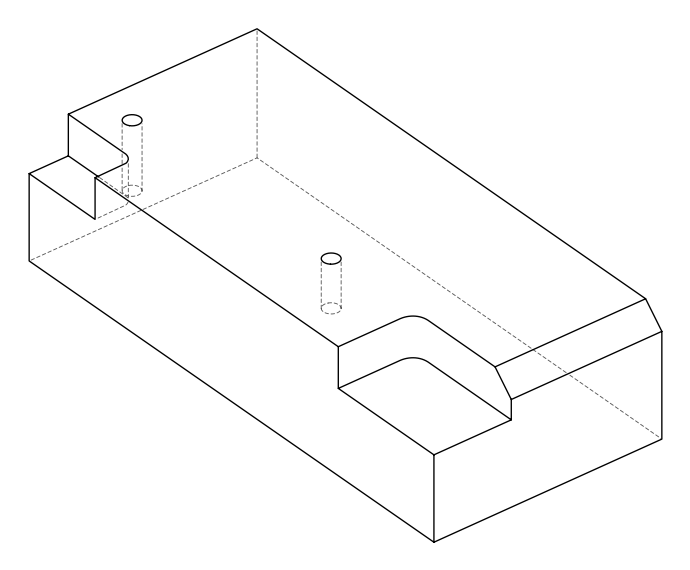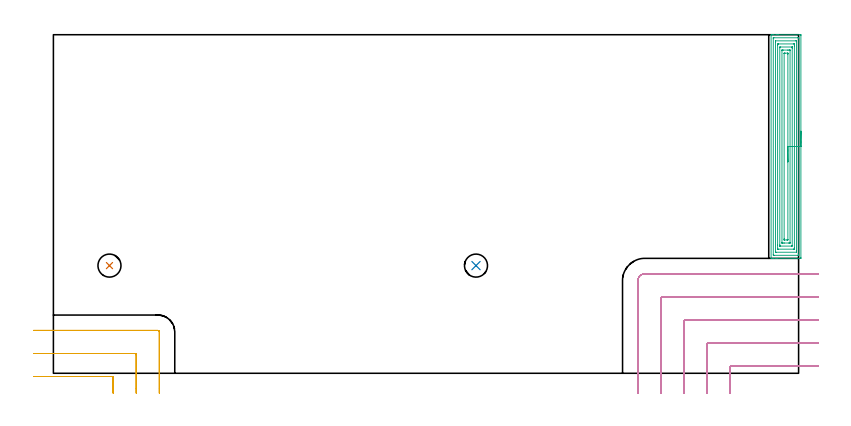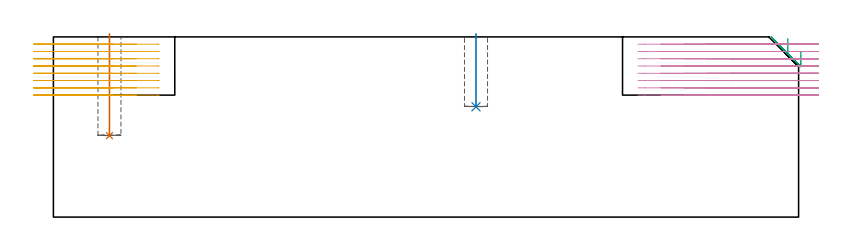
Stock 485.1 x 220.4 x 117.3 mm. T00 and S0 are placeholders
(PLAN: 5 operations, 2 tool changes, 25.9 min)
(1 INDEXABLE_INSERT_DRILL_BLIND_HOLE_FROM_SOLID | STEP1POCKET | NXT0302_001 | 0.27 min | 11295 mm3)
(2 INDEXABLE_INSERT_DRILL_BLIND_HOLE_FROM_SOLID_1 | STEP1POCKET_1 | NXT0302_001 | 0.19 min | 7983 mm3)
(3 AREA_MILL | FG_CHAMFER_SURFACE | UGT0205_001 | 8.52 min | 28872 mm3)
(4 MILL_CORNER_NOTCH_RECTANGULAR | CORNER_NOTCH_RECTANGULAR | UGT0201_094 | Follow Part, ap 5, ae 75% | 11.9 min | 321719 mm3)
(5 MILL_CORNER_NOTCH_RECTANGULAR_1 | CORNER_NOTCH_RECTANGULAR_1 | UGT0201_094 | Follow Part, ap 5, ae 75% | 5.04 min | 112510 mm3)
(TOOL NXT0302_001 | Index. Insert Drill 15mm [880-D1500L20-05] | D15 PA176 FL75 Z2)
(TOOL UGT0205_001 | Chamfer Mill 20 x 3 x 45 deg. | D20 FL50 Z2)
(TOOL UGT0201_094 | End mill 20 mm | D20 FL38 Z4)
(OP 1 INDEXABLE_INSERT_DRILL_BLIND_HOLE_FROM_SOLID)
G17 G21 G94 G90
T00 M6
G54
G17 G0 G90 X36.5 Y70.1 S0 M3
G43 Z127.3 H1
G94 G81 G98 Z53. F250. R119.3
G80
M5
M2
(OP 2 INDEXABLE_INSERT_DRILL_BLIND_HOLE_FROM_SOLID_1)
G17 G21 G94 G90
T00 M6
G54
G17 G0 G90 X275.1 Y70.1 S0 M3
G43 Z127.3 H1
G94 G81 G98 Z71.8 F250. R119.3
G80
M5
M2
(OP 3 AREA_MILL)
G17 G21 G94 G90
T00 M6
G54
G17 G0 G90 X486.6 Y157.6 S1061 M3
G43 Z127.3 H0
Z107.9
G94 G1 Y157.562 Z107.028 F250.
Y157.448 Z106.164
Y157.259 Z105.312
Y156.997 Z104.48
Y156.663 Z103.674
Y156.26 Z102.9
Y155.791 Z102.164
Y155.26 Z101.472
Y154.671 Z100.829
Y154.028 Z100.24
Y153.336 Z99.708
Y152.6 Z99.24
Y151.826 Z98.837
Y151.02 Z98.503
Y150.188 Z98.241
Y149.336 Z98.052
Y148.472 Z97.938
Y147.6 Z97.9
Y75.392
X486.595 Y74.948 Z97.903
X486.591 Y74.81 Z97.906
X486.449 Y74.8 Z98.048
X471.172 Z113.322
X470.579 Z113.918
X470.291 Z114.206
X468.529 Z115.966
X467.952 Z116.547
X467.648 Z116.851
X467.492 Y74.801 Z117.007
X467.206 Y74.81 Z117.293
X467.2 Y74.946 Z117.3
Y220.254
X467.206 Y220.39 Z117.293
X467.493 Y220.4 Z117.006
X467.952 Z116.547
X468.529 Z115.966
X470.579 Z113.918
X471.172 Z113.322
X471.757 Z112.738
X486.152 Z98.345
X486.452 Y220.397 Z98.045
X486.592 Y220.39 Z97.905
X486.599 Y220.248 Z97.899
X486.6 Y219.808 Z97.9
Y147.6
X485.186 Z99.314
Y77.174
X485.184 Y76.973 Z99.316
X485.182 Y76.873 Z99.318
X485.179 Y76.825 Z99.321
X485.175 Y76.81 Z99.325
X485.13 Y76.808 Z99.37
X484.759 Y76.801 Z99.741
X469.41 Z115.09
X468.896 Y76.803 Z115.604
X468.707 Y76.81 Z115.793
X468.621 Y76.819 Z115.879
X468.616 Y77.087 Z115.884
X468.615 Y77.174 Z115.885
X468.614 Y218.025 Z115.886
X468.616 Y218.227 Z115.884
X468.618 Y218.327 Z115.882
X468.621 Y218.375 Z115.879
X468.625 Y218.39 Z115.875
X468.67 Y218.392 Z115.83
X469.041 Y218.399 Z115.459
X484.39 Z100.11
X484.904 Y218.397 Z99.596
X485.093 Y218.39 Z99.407
X485.179 Y218.381 Z99.321
X485.184 Y218.113 Z99.316
X485.185 Y218.025 Z99.315
X485.186 Y147.6 Z99.314
X483.772 Z100.728
X483.771 Y79.583 Z100.729
X483.769 Y78.957 Z100.731
X483.767 Y78.826 Z100.733
X483.765 Y78.815 Z100.735
X483.756 Y78.81 Z100.744
X483.716 Y78.804 Z100.784
X483.664 Y78.801 Z100.836
X470.446 Y78.8 Z114.054
X470.291 Y78.802 Z114.209
X470.136 Y78.806 Z114.364
X470.038 Y78.81 Z114.462
X470.035 Y78.87 Z114.465
X470.032 Y78.957 Z114.468
X470.029 Y79.222 Z114.471
Y215.617
X470.031 Y216.242 Z114.469
X470.033 Y216.374 Z114.467
X470.035 Y216.385 Z114.465
X470.044 Y216.39 Z114.456
X470.084 Y216.396 Z114.416
X470.136 Y216.399 Z114.364
X483.354 Y216.4 Z101.146
X483.509 Y216.398 Z100.991
X483.664 Y216.394 Z100.836
X483.762 Y216.39 Z100.738
X483.765 Y216.33 Z100.735
X483.768 Y216.242 Z100.732
X483.771 Y215.978 Z100.729
X483.772 Y147.6 Z100.728
X482.357 Z102.143
Y81.632
X482.354 Y81.017 Z102.146
X482.35 Y80.817 Z102.15
X482.157 Y80.81 Z102.343
X481.746 Y80.801 Z102.754
X481.687 Y80.8 Z102.813
X471.994 Z112.506
X471.632 Y80.805 Z112.868
X471.456 Y80.81 Z113.044
X471.45 Y80.909 Z113.05
X471.444 Y81.357 Z113.056
X471.443 Y83.415 Z113.057
Y213.568
X471.446 Y214.183 Z113.054
X471.45 Y214.382 Z113.05
X471.643 Y214.39 Z112.857
X472.054 Y214.399 Z112.446
X472.113 Y214.4 Z112.387
X481.806 Z102.694
X482.168 Y214.395 Z102.332
X482.344 Y214.39 Z102.156
X482.35 Y214.291 Z102.15
X482.356 Y213.843 Z102.144
X482.357 Y213.568 Z102.143
Y212.95
Y147.6
X480.943 Z103.557
Y83.257
X480.94 Y83.1 Z103.56
X480.934 Y82.81 Z103.566
X480.865 Y82.807 Z103.635
X480.591 Y82.801 Z103.909
X472.935 Z111.565
X472.894 Y82.802 Z111.606
X472.873 Y82.805 Z111.627
X472.867 Y82.808 Z111.633
X472.864 Y82.864 Z111.636
X472.858 Y83.178 Z111.642
X472.857 Y83.493 Z111.643
Y211.943
X472.86 Y212.1 Z111.64
X472.866 Y212.39 Z111.634
X472.935 Y212.393 Z111.565
X473.209 Y212.399 Z111.291
X480.865 Z103.635
X480.906 Y212.398 Z103.594
X480.927 Y212.395 Z103.573
X480.933 Y212.392 Z103.567
X480.936 Y212.336 Z103.564
X480.942 Y212.021 Z103.558
X480.943 Y211.864 Z103.557
Y211.785
Y147.6
X479.529 Z104.971
Y85.198
X479.528 Y84.982 Z104.972
X479.525 Y84.875 Z104.975
X479.522 Y84.823 Z104.978
X479.517 Y84.809 Z104.983
X479.491 Y84.805 Z105.009
X479.103 Y84.802 Z105.397
X478.615 Y84.8 Z105.885
X475.971 Z108.529
X475.09 Z109.41
X474.697 Y84.803 Z109.803
X474.304 Y84.808 Z110.196
X474.283 Y84.81 Z110.217
X474.278 Y84.821 Z110.222
X474.275 Y84.863 Z110.225
X474.272 Y84.939 Z110.228
X474.271 Y85.054 Z110.229
Y85.198
Y210.002
X474.272 Y210.218 Z110.228
X474.275 Y210.325 Z110.225
X474.278 Y210.376 Z110.222
X474.283 Y210.39 Z110.217
X474.309 Y210.395 Z110.191
X474.697 Y210.398 Z109.803
X475.185 Y210.4 Z109.315
X477.829 Z106.671
X478.71 Z105.79
X479.103 Y210.397 Z105.397
X479.496 Y210.392 Z105.004
X479.517 Y210.39 Z104.983
X479.522 Y210.379 Z104.978
X479.525 Y210.337 Z104.975
X479.528 Y210.261 Z104.972
X479.529 Y210.146 Z104.971
Y210.002
Y147.6
X478.115 Z106.385
X478.114 Y86.981 Z106.386
X478.113 Y86.883 Z106.387
X478.111 Y86.835 Z106.389
X478.109 Y86.818 Z106.391
X478.054 Y86.81 Z106.446
X477.697 Y86.803 Z106.803
X477.519 Y86.8 Z106.981
X475.756 Y86.801 Z108.744
X475.715 Y86.805 Z108.785
X475.707 Y86.809 Z108.793
X475.692 Y86.822 Z108.808
X475.689 Y86.868 Z108.811
X475.687 Y86.981 Z108.813
X475.685 Y87.764 Z108.815
X475.686 Y208.219 Z108.814
X475.687 Y208.317 Z108.813
X475.69 Y208.365 Z108.811
X475.691 Y208.381 Z108.809
X475.746 Y208.39 Z108.754
X476.102 Y208.397 Z108.398
X476.281 Y208.399 Z108.219
X478.044 Z106.456
X478.085 Y208.395 Z106.415
X478.093 Y208.391 Z106.407
X478.108 Y208.378 Z106.392
X478.111 Y208.331 Z106.389
X478.113 Y208.219 Z106.387
X478.115 Y207.436 Z106.385
Y147.6
Y146.728 Z106.423
Y145.863 Z106.537
Y145.012 Z106.726
Y144.18 Z106.988
Y143.374 Z107.322
Y142.6 Z107.725
Y141.864 Z108.194
Y141.172 Z108.725
Y140.529 Z109.314
Y139.939 Z109.957
Y139.408 Z110.65
Y138.94 Z111.385
Y138.537 Z112.159
Y138.203 Z112.965
Y137.941 Z113.797
Y137.752 Z114.649
Y137.638 Z115.514
Y137.6 Z116.385
G0 Z127.3
M5
M2
(OP 4 MILL_CORNER_NOTCH_RECTANGULAR)
G17 G21 G94 G90
T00 M6
G54
G17 G0 G90 X498.1 Y4.8 S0 M3
G43 Z127.3 H0
Z112.562
G94 G1 X495.1 F250.
X441.494 F500.
G3 X440.5 Y3.806 R1.
G1 Y-10.
Y-13. F250.
G0 Z127.3
X498.1 Y19.8
Z112.562
G1 X495.1
X426.494 F500.
G3 X425.5 Y18.806 R1.
G1 Y-10.
Y-13. F250.
G0 Z127.3
X498.1 Y34.8
Z112.562
G1 X495.1
X411.495 F500.
G3 X410.5 Y33.805 R1.
G1 Y-10.
Y-13. F250.
G0 Z127.3
X498.1 Y49.8
Z112.562
G1 X495.1
X396.495 F500.
G3 X395.5 Y48.805 R1.
G1 Y-10.
Y-13. F250.
G0 Z127.3
X498.1 Y64.8
Z112.562
G1 X495.1
X385. F500.
G3 X380.5 Y60.3 R4.5
G1 Y-10.
Y-13. F250.
G0 Z127.3
X498.1 Y4.8
Z107.825
G1 X495.1
X441.494 F500.
G3 X440.5 Y3.806 R1.
G1 Y-10.
Y-13. F250.
G0 Z127.3
X498.1 Y19.8
Z107.825
G1 X495.1
X426.494 F500.
G3 X425.5 Y18.806 R1.
G1 Y-10.
Y-13. F250.
G0 Z127.3
X498.1 Y34.8
Z107.825
G1 X495.1
X411.495 F500.
G3 X410.5 Y33.805 R1.
G1 Y-10.
Y-13. F250.
G0 Z127.3
X498.1 Y49.8
Z107.825
G1 X495.1
X396.495 F500.
G3 X395.5 Y48.805 R1.
G1 Y-10.
Y-13. F250.
G0 Z127.3
X498.1 Y64.8
Z107.825
G1 X495.1
X385. F500.
G3 X380.5 Y60.3 R4.5
G1 Y-10.
Y-13. F250.
G0 Z127.3
X498.1 Y4.8
Z103.087
G1 X495.1
X441.494 F500.
G3 X440.5 Y3.806 R1.
G1 Y-10.
Y-13. F250.
G0 Z127.3
X498.1 Y19.8
Z103.087
G1 X495.1
X426.494 F500.
G3 X425.5 Y18.806 R1.
G1 Y-10.
Y-13. F250.
G0 Z127.3
X498.1 Y34.8
Z103.087
G1 X495.1
X411.495 F500.
G3 X410.5 Y33.805 R1.
G1 Y-10.
Y-13. F250.
G0 Z127.3
X498.1 Y49.8
Z103.087
G1 X495.1
X396.495 F500.
G3 X395.5 Y48.805 R1.
G1 Y-10.
Y-13. F250.
G0 Z127.3
X498.1 Y64.8
Z103.087
G1 X495.1
X385. F500.
G3 X380.5 Y60.3 R4.5
G1 Y-10.
Y-13. F250.
G0 Z127.3
X498.1 Y4.8
Z98.35
G1 X495.1
X441.494 F500.
G3 X440.5 Y3.806 R1.
G1 Y-10.
Y-13. F250.
G0 Z127.3
X498.1 Y19.8
Z98.35
G1 X495.1
X426.494 F500.
G3 X425.5 Y18.806 R1.
G1 Y-10.
Y-13. F250.
G0 Z127.3
X498.1 Y34.8
Z98.35
G1 X495.1
X411.495 F500.
G3 X410.5 Y33.805 R1.
G1 Y-10.
Y-13. F250.
G0 Z127.3
X498.1 Y49.8
Z98.35
G1 X495.1
X396.495 F500.
G3 X395.5 Y48.805 R1.
G1 Y-10.
Y-13. F250.
G0 Z127.3
X498.1 Y64.8
Z98.35
G1 X495.1
X385. F500.
G3 X380.5 Y60.3 R4.5
G1 Y-10.
Y-13. F250.
G0 Z127.3
X498.1 Y4.8
Z93.612
G1 X495.1
X441.494 F500.
G3 X440.5 Y3.806 R1.
G1 Y-10.
Y-13. F250.
G0 Z127.3
X498.1 Y19.8
Z93.612
G1 X495.1
X426.494 F500.
G3 X425.5 Y18.806 R1.
G1 Y-10.
Y-13. F250.
G0 Z127.3
X498.1 Y34.8
Z93.612
G1 X495.1
X411.495 F500.
G3 X410.5 Y33.805 R1.
G1 Y-10.
Y-13. F250.
G0 Z127.3
X498.1 Y49.8
Z93.612
G1 X495.1
X396.495 F500.
G3 X395.5 Y48.805 R1.
G1 Y-10.
Y-13. F250.
G0 Z127.3
X498.1 Y64.8
Z93.612
G1 X495.1
X385. F500.
G3 X380.5 Y60.3 R4.5
G1 Y-10.
Y-13. F250.
G0 Z127.3
X498.1 Y4.8
Z88.875
G1 X495.1
X441.494 F500.
G3 X440.5 Y3.806 R1.
G1 Y-10.
Y-13. F250.
G0 Z127.3
X498.1 Y19.8
Z88.875
G1 X495.1
X426.494 F500.
G3 X425.5 Y18.806 R1.
G1 Y-10.
Y-13. F250.
G0 Z127.3
X498.1 Y34.8
Z88.875
G1 X495.1
X411.495 F500.
G3 X410.5 Y33.805 R1.
G1 Y-10.
Y-13. F250.
G0 Z127.3
X498.1 Y49.8
Z88.875
G1 X495.1
X396.495 F500.
G3 X395.5 Y48.805 R1.
G1 Y-10.
Y-13. F250.
G0 Z127.3
X498.1 Y64.8
Z88.875
G1 X495.1
X385. F500.
G3 X380.5 Y60.3 R4.5
G1 Y-10.
Y-13. F250.
G0 Z127.3
X498.1 Y4.8
Z84.137
G1 X495.1
X441.494 F500.
G3 X440.5 Y3.806 R1.
G1 Y-10.
Y-13. F250.
G0 Z127.3
X498.1 Y19.8
Z84.137
G1 X495.1
X426.494 F500.
G3 X425.5 Y18.806 R1.
G1 Y-10.
Y-13. F250.
G0 Z127.3
X498.1 Y34.8
Z84.137
G1 X495.1
X411.495 F500.
G3 X410.5 Y33.805 R1.
G1 Y-10.
Y-13. F250.
G0 Z127.3
X498.1 Y49.8
Z84.137
G1 X495.1
X396.495 F500.
G3 X395.5 Y48.805 R1.
G1 Y-10.
Y-13. F250.
G0 Z127.3
X498.1 Y64.8
Z84.137
G1 X495.1
X385. F500.
G3 X380.5 Y60.3 R4.5
G1 Y-10.
Y-13. F250.
G0 Z127.3
X498.1 Y4.8
Z79.4
G1 X495.1
X441.494 F500.
G3 X440.5 Y3.806 R1.
G1 Y-10.
Y-13. F250.
G0 Z127.3
X498.1 Y19.8
Z79.4
G1 X495.1
X426.494 F500.
G3 X425.5 Y18.806 R1.
G1 Y-10.
Y-13. F250.
G0 Z127.3
X498.1 Y34.8
Z79.4
G1 X495.1
X411.495 F500.
G3 X410.5 Y33.805 R1.
G1 Y-10.
Y-13. F250.
G0 Z127.3
X498.1 Y49.8
Z79.4
G1 X495.1
X396.495 F500.
G3 X395.5 Y48.805 R1.
G1 Y-10.
Y-13. F250.
G0 Z127.3
X498.1 Y64.8
Z79.4
G1 X495.1
X385. F500.
G3 X380.5 Y60.3 R4.5
G1 Y-10.
Y-13. F250.
G0 Z127.3
M5
M2
(OP 5 MILL_CORNER_NOTCH_RECTANGULAR_1)
G17 G21 G94 G90
T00 M6
G54
G17 G0 G90 X39. Y-13. S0 M3
G43 Z127.3 H0
Z112.562
G94 G1 Y-10. F250.
Y-3.095 F500.
G3 X38.005 Y-2.1 R1.
G1 X-9.777
X-12.777 F250.
G0 Z127.3
X54. Y-13.
Z112.562
G1 Y-10.
Y11.905 F500.
G3 X53.005 Y12.9 R1.
G1 X-10.
X-13. F250.
G0 Z127.3
X69. Y-13.
Z112.562
G1 Y-10.
Y26.905 F500.
G3 X68.005 Y27.9 R1.
G1 X-10.
X-13. F250.
G0 Z127.3
X39. Y-13.
Z107.825
G1 Y-10.
Y-3.095 F500.
G3 X38.005 Y-2.1 R1.
G1 X-9.777
X-12.777 F250.
G0 Z127.3
X54. Y-13.
Z107.825
G1 Y-10.
Y11.905 F500.
G3 X53.005 Y12.9 R1.
G1 X-10.
X-13. F250.
G0 Z127.3
X69. Y-13.
Z107.825
G1 Y-10.
Y26.905 F500.
G3 X68.005 Y27.9 R1.
G1 X-10.
X-13. F250.
G0 Z127.3
X39. Y-13.
Z103.087
G1 Y-10.
Y-3.095 F500.
G3 X38.005 Y-2.1 R1.
G1 X-9.777
X-12.777 F250.
G0 Z127.3
X54. Y-13.
Z103.087
G1 Y-10.
Y11.905 F500.
G3 X53.005 Y12.9 R1.
G1 X-10.
X-13. F250.
G0 Z127.3
X69. Y-13.
Z103.087
G1 Y-10.
Y26.905 F500.
G3 X68.005 Y27.9 R1.
G1 X-10.
X-13. F250.
G0 Z127.3
X39. Y-13.
Z98.35
G1 Y-10.
Y-3.095 F500.
G3 X38.005 Y-2.1 R1.
G1 X-9.777
X-12.777 F250.
G0 Z127.3
X54. Y-13.
Z98.35
G1 Y-10.
Y11.905 F500.
G3 X53.005 Y12.9 R1.
G1 X-10.
X-13. F250.
G0 Z127.3
X69. Y-13.
Z98.35
G1 Y-10.
Y26.905 F500.
G3 X68.005 Y27.9 R1.
G1 X-10.
X-13. F250.
G0 Z127.3
X39. Y-13.
Z93.612
G1 Y-10.
Y-3.095 F500.
G3 X38.005 Y-2.1 R1.
G1 X-9.777
X-12.777 F250.
G0 Z127.3
X54. Y-13.
Z93.612
G1 Y-10.
Y11.905 F500.
G3 X53.005 Y12.9 R1.
G1 X-10.
X-13. F250.
G0 Z127.3
X69. Y-13.
Z93.612
G1 Y-10.
Y26.905 F500.
G3 X68.005 Y27.9 R1.
G1 X-10.
X-13. F250.
G0 Z127.3
X39. Y-13.
Z88.875
G1 Y-10.
Y-3.095 F500.
G3 X38.005 Y-2.1 R1.
G1 X-9.777
X-12.777 F250.
G0 Z127.3
X54. Y-13.
Z88.875
G1 Y-10.
Y11.905 F500.
G3 X53.005 Y12.9 R1.
G1 X-10.
X-13. F250.
G0 Z127.3
X69. Y-13.
Z88.875
G1 Y-10.
Y26.905 F500.
G3 X68.005 Y27.9 R1.
G1 X-10.
X-13. F250.
G0 Z127.3
X39. Y-13.
Z84.137
G1 Y-10.
Y-3.095 F500.
G3 X38.005 Y-2.1 R1.
G1 X-9.777
X-12.777 F250.
G0 Z127.3
X54. Y-13.
Z84.137
G1 Y-10.
Y11.905 F500.
G3 X53.005 Y12.9 R1.
G1 X-10.
X-13. F250.
G0 Z127.3
X69. Y-13.
Z84.137
G1 Y-10.
Y26.905 F500.
G3 X68.005 Y27.9 R1.
G1 X-10.
X-13. F250.
G0 Z127.3
X39. Y-13.
Z79.4
G1 Y-10.
Y-3.095 F500.
G3 X38.005 Y-2.1 R1.
G1 X-9.777
X-12.777 F250.
G0 Z127.3
X54. Y-13.
Z79.4
G1 Y-10.
Y11.905 F500.
G3 X53.005 Y12.9 R1.
G1 X-10.
X-13. F250.
G0 Z127.3
X69. Y-13.
Z79.4
G1 Y-10.
Y26.905 F500.
G3 X68.005 Y27.9 R1.
G1 X-10.
X-13. F250.
G0 Z127.3
M5
M2
